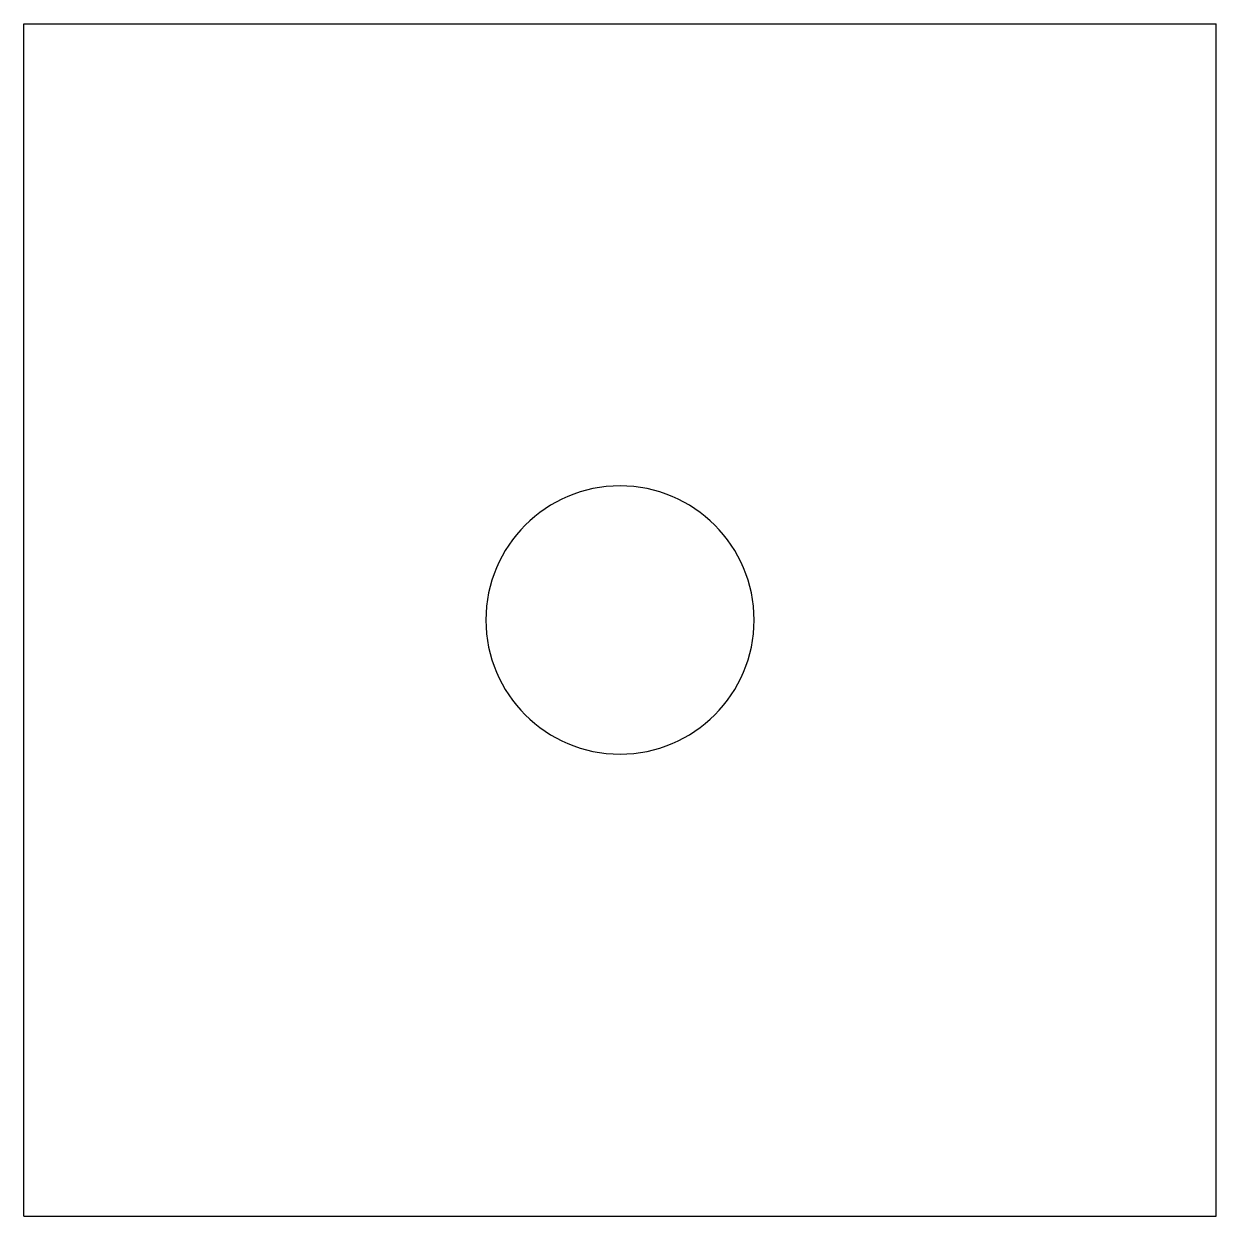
# Model space of a CAD drawing. Header units: millimetres. Extents: x 0 to 20, y 0 to 20.
import ezdxf

# ---------------------------------------------------------------- set-up
doc = ezdxf.new("R2010")
doc.units = ezdxf.units.MM

msp = doc.modelspace()

# ---------------------------------------------------------------- linework, layer by layer
for p, q in [((0, 0), (0, 20)), ((0, 20), (20, 20)), ((20, 0), (20, 20)), ((0, 0), (20, 0))]:
    msp.add_line(p, q)
for start, end in [(0, 180), (-180, 0)]:
    msp.add_arc((10, 10), 2.25, start, end)

doc.saveas('drawing.dxf')
